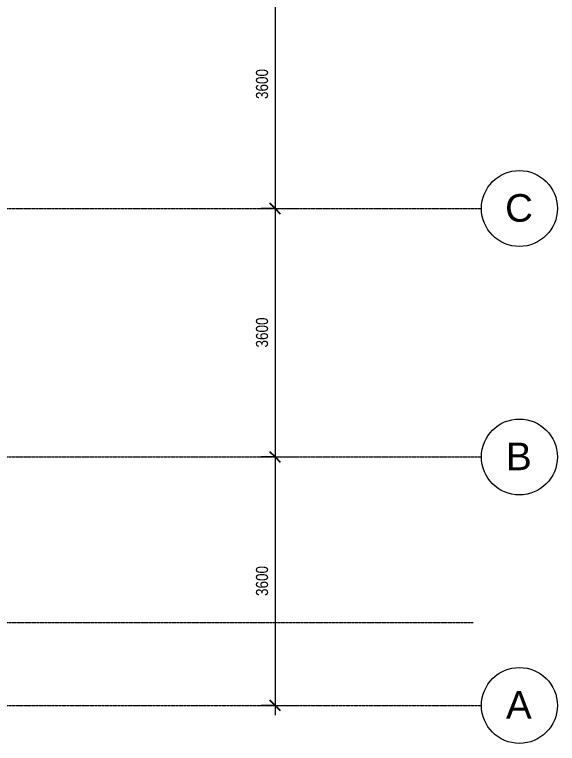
# Model space of a CAD drawing. Header units: millimetres. Extents: x -38576 to 20330, y -28812 to 13605.
# Drawn here: x 685 to 8545, y -22626 to -12066 of the extents above; entities that cross this region are included whole.
import ezdxf

# ---------------------------------------------------------------- set-up
doc = ezdxf.new("R2010")
doc.units = ezdxf.units.MM
doc.linetypes.add('Grid Line', pattern=[22.225, 12.7, -3.175, 3.175, -3.175])
for name, color, linetype, lineweight in [('A-ANNO-DIMS', 211, 'Continuous', 5), ('A-ANNO-DIMS-100', 211, 'Continuous', 5), ('S-GRID', 1, 'Continuous', 5), ('S-GRID-IDEN', 1, 'Continuous', 5)]:
    doc.layers.add(name, color=color, linetype=linetype, lineweight=lineweight)
doc.styles.add('Arial_1', font='arial.ttf', dxfattribs={"height": 400})
doc.styles.add('Arial_2', font='arial.ttf', dxfattribs={"width": 0.8, "height": 175})
doc.dimstyles.new('SVA_Arc_Length-1_8mm_BLUE', dxfattribs={"dimscale": 304.8, "dimtxt": 178.545395, "dimasz": 0.492126, "dimexe": 0.656168, "dimexo": 0.0625, "dimgap": 0.164042, "dimtad": 1, "dimdec": 0, "dimrnd": 5, "dimzin": 0, "dimdsep": 46, "dimtxsty": 'Arial_2', "dimblk1": 'OBLIQUE', "dimblk2": 'OBLIQUE', "dimsah": 1, "dimcen": 0.09, "dimdle": 0.459318, "dimazin": 0, "dimtfac": 1, "dimtdec": 4, "dimtix": 1, "dimtmove": 0, "dimatfit": 3, "dimfxl": 1.148294, "dimfxlon": 1, "dimtvp": 1, "dimtfill": 1, "dimtolj": 1, "dimtzin": 0, "dimarcsym": 2})

# ---------------------------------------------------------------- blocks, each defined once
blk = doc.blocks.new('Grid - M_Grid Head - Circle-13408-Clerestory - Level')
at = {"layer": 'S-GRID-IDEN'}
blk.add_circle((0, 0), 5.5, dxfattribs=at)
blk = doc.blocks.new('DIMBLOCK100-Clerestory - Level')
at = {"layer": 'A-ANNO-DIMS-100'}
for p, q in [((4457, -11276), (4257, -11276)), ((4457, -11276), (4457, -14876)), ((4457, -11276), (4807, -11276)), ((4457, -14876), (4257, -14876)), ((4457, -14876), (4807, -14876))]:
    blk.add_line(p, q, dxfattribs=at)
at = {"layer": 'A-ANNO-DIMS-100', "lineweight": 25}
for p, q in [((4457, -11276), (4382, -11201)), ((4457, -11276), (4532, -11351)), ((4457, -14876), (4382, -14801)), ((4457, -14876), (4532, -14951))]:
    blk.add_line(p, q, dxfattribs=at)
at = {"layer": 'A-ANNO-DIMS-100', "color": 0, "insert": (4180, -13290), "char_height": 175, "width": 514.21, "attachment_point": 1, "rotation": 90, "line_spacing_factor": 0.941778, "style": 'Arial_2', "bg_fill": 3, "box_fill_scale": 1.25, "bg_fill_color": 256, "bg_fill_true_color": 13158600, "bg_fill_transparency": 0}
blk.add_mtext('3600', dxfattribs=at)
blk = doc.blocks.new('_Oblique')
at = {"color": 0, "linetype": 'ByBlock', "lineweight": -2}
blk.add_line((-0.5, -0.5), (0.5, 0.5), dxfattribs=at)
blk = doc.blocks.new('DIMBLOCK101-Clerestory - Level')
at = {"layer": 'A-ANNO-DIMS-100'}
for p, q in [((4457, -14876), (4257, -14876)), ((4457, -14876), (4457, -18476)), ((4457, -14876), (4807, -14876)), ((4457, -18476), (4257, -18476)), ((4457, -18476), (4807, -18476))]:
    blk.add_line(p, q, dxfattribs=at)
at = {"layer": 'A-ANNO-DIMS-100', "lineweight": 25}
for p, q in [((4457, -14876), (4382, -14801)), ((4457, -14876), (4532, -14951)), ((4457, -18476), (4382, -18401)), ((4457, -18476), (4532, -18551))]:
    blk.add_line(p, q, dxfattribs=at)
at = {"layer": 'A-ANNO-DIMS-100', "color": 0, "insert": (4180, -16890), "char_height": 175, "width": 514.21, "attachment_point": 1, "rotation": 90, "line_spacing_factor": 0.941778, "style": 'Arial_2', "bg_fill": 3, "box_fill_scale": 1.25, "bg_fill_color": 256, "bg_fill_true_color": 13158600, "bg_fill_transparency": 0}
blk.add_mtext('3600', dxfattribs=at)
blk = doc.blocks.new('DIMBLOCK102-Clerestory - Level')
at = {"layer": 'A-ANNO-DIMS-100'}
for p, q in [((4457, -18476), (4257, -18476)), ((4457, -18476), (4457, -22216)), ((4457, -18476), (4807, -18476)), ((4457, -22076), (4257, -22076)), ((4457, -22076), (4807, -22076))]:
    blk.add_line(p, q, dxfattribs=at)
at = {"layer": 'A-ANNO-DIMS-100', "lineweight": 25}
for p, q in [((4457, -18476), (4382, -18401)), ((4457, -18476), (4532, -18551)), ((4457, -22076), (4382, -22001)), ((4457, -22076), (4532, -22151))]:
    blk.add_line(p, q, dxfattribs=at)
at = {"layer": 'A-ANNO-DIMS-100', "color": 0, "insert": (4180, -20490), "char_height": 175, "width": 514.21, "attachment_point": 1, "rotation": 90, "line_spacing_factor": 0.941778, "style": 'Arial_2', "bg_fill": 3, "box_fill_scale": 1.25, "bg_fill_color": 256, "bg_fill_true_color": 13158600, "bg_fill_transparency": 0}
blk.add_mtext('3600', dxfattribs=at)

msp = doc.modelspace()

# ---------------------------------------------------------------- linework, layer by layer
at = {"layer": 'S-GRID', "linetype": 'Grid Line'}
for p, q in [((-35318.6, -14875.7), (7444.6, -14875.7)), ((-35318.6, -18475.7), (7444.6, -18475.7)), ((-35318.6, -22075.7), (7444.6, -22075.7))]:
    msp.add_line(p, q, dxfattribs=at)

# ---------------------------------------------------------------- block references
at = {"layer": 'S-GRID-IDEN', "xscale": 99.99999999999993, "yscale": 99.99999999999993, "zscale": 99.99999999999993, "rotation": 269.9999999999993}
for p in [(7994.6, -14875.7), (7994.6, -18475.7), (7994.6, -22075.7)]:
    msp.add_blockref('Grid - M_Grid Head - Circle-13408-Clerestory - Level', p, dxfattribs=at)

# ---------------------------------------------------------------- next in the draw order: texts
at = {"layer": 'S-GRID-IDEN', "char_height": 400, "attachment_point": 1, "style": 'Arial_1', "bg_fill": 3, "box_fill_scale": 1.25, "bg_fill_color": 256, "bg_fill_true_color": 13158600, "bg_fill_transparency": 0}
for s, insert, width in [('C', (7787, -14667.4), 489.029), ('B', (7800, -18267.4), 456.962), ('A', (7800, -21867.4), 456.962)]:
    msp.add_mtext(s, dxfattribs=dict(at, insert=insert, width=width))

# ---------------------------------------------------------------- next in the draw order: dimensions: what is measured, and where the dimension line sits
at = {"layer": 'A-ANNO-DIMS'}
dim = msp.add_linear_dim(base=(4457.4, -14875.7), p1=(4807.4, -11275.7), p2=(4807.4, -14875.7), angle=90, dimstyle='SVA_Arc_Length-1_8mm_BLUE', override={"dimpost": '<>', "dimfxl": 3600}, dxfattribs=at)
dim.commit()
dim.dimension.update_dxf_attribs({"geometry": 'DIMBLOCK100-Clerestory - Level', "text_midpoint": (4318, -13075.7)})

# ---------------------------------------------------------------- next in the draw order: dimensions: what is measured, and where the dimension line sits
dim = msp.add_linear_dim(base=(4457.4, -18475.7), p1=(4807.4, -14875.7), p2=(4807.4, -18475.7), angle=90, dimstyle='SVA_Arc_Length-1_8mm_BLUE', override={"dimpost": '<>', "dimfxl": 3600}, dxfattribs=at)
dim.commit()
dim.dimension.update_dxf_attribs({"geometry": 'DIMBLOCK101-Clerestory - Level', "text_midpoint": (4318, -16675.7)})

# ---------------------------------------------------------------- next in the draw order: dimensions: what is measured, and where the dimension line sits
dim = msp.add_linear_dim(base=(4457.4, -22075.7), p1=(4807.4, -18475.7), p2=(4807.4, -22075.7), angle=90, dimstyle='SVA_Arc_Length-1_8mm_BLUE', override={"dimpost": '<>', "dimfxl": 3600}, dxfattribs=at)
dim.commit()
dim.dimension.update_dxf_attribs({"geometry": 'DIMBLOCK102-Clerestory - Level', "text_midpoint": (4318, -20275.7)})

# ---------------------------------------------------------------- next in the draw order: linework, layer by layer
at = {"layer": 'S-GRID', "linetype": 'Grid Line'}
msp.add_line((-38576, -20875.7), (7322.6, -20875.7), dxfattribs=at)

doc.saveas('drawing.dxf')
